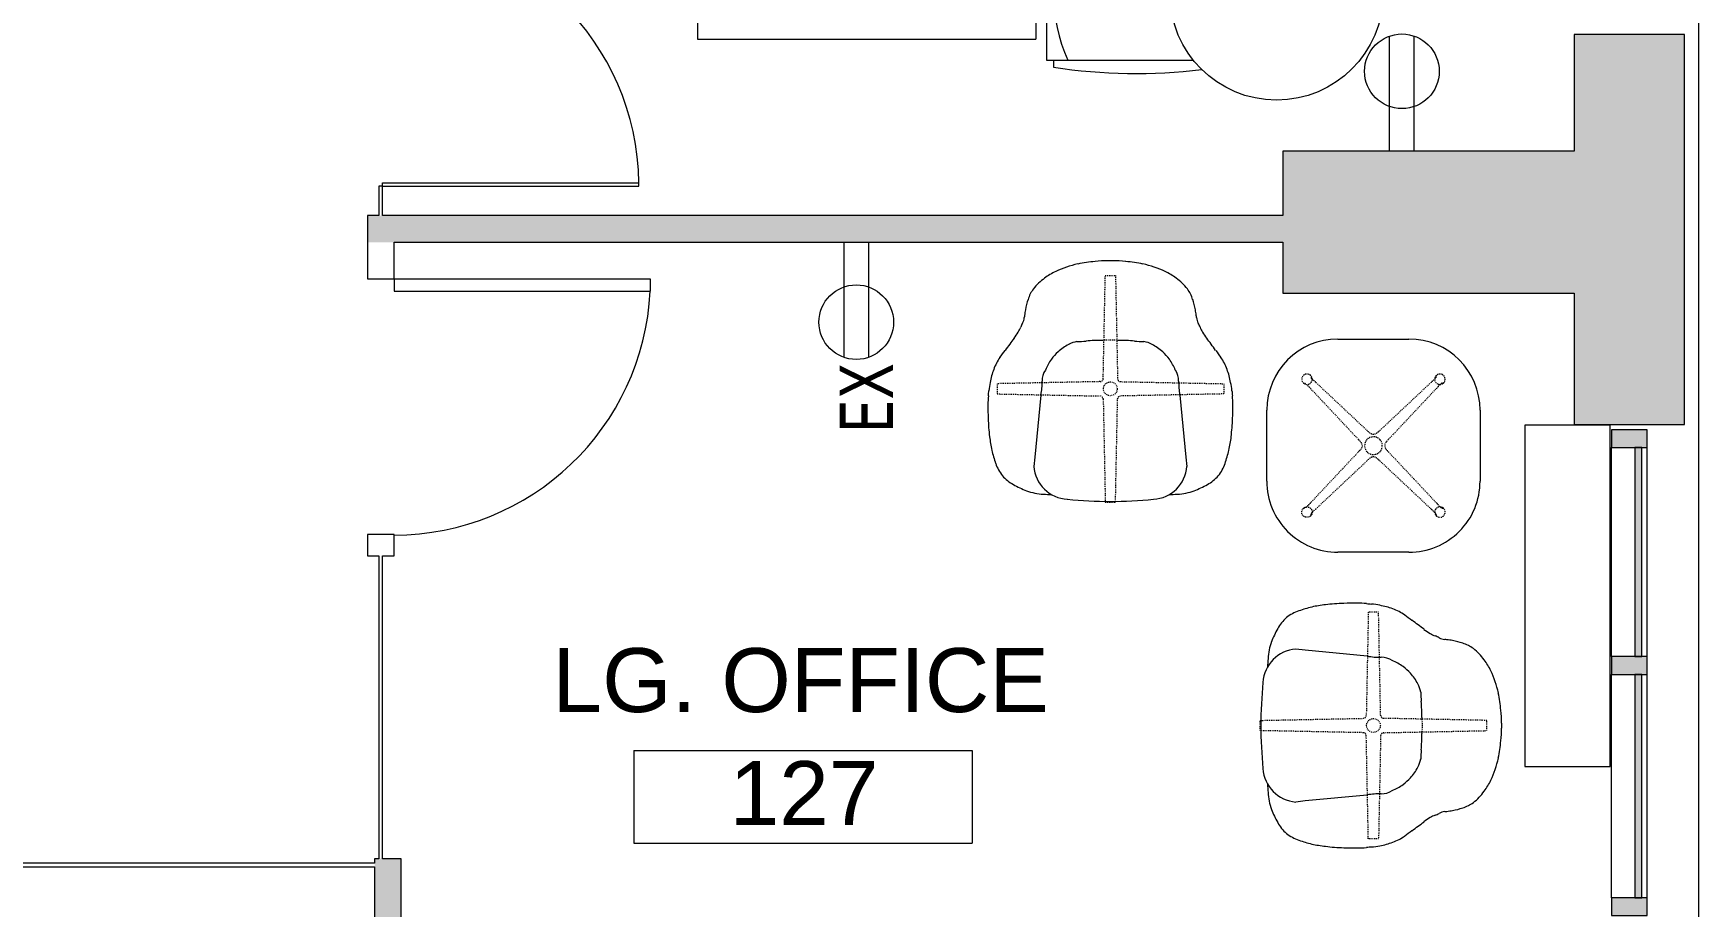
# Model space of a CAD drawing. Header units: inches. Extents: x -674 to 803, y -349 to 915.
# Drawn here: x 565.8 to 800, y -184.8 to -61.9 of the extents above; entities that cross this region are included whole.
import ezdxf

# ---------------------------------------------------------------- set-up
doc = ezdxf.new("R2010")
doc.units = ezdxf.units.IN
doc.header["$MEASUREMENT"] = 0
doc.linetypes.add('Dash', pattern=[0.25, 0.125, -0.125])
for name, color, linetype, lineweight in [('A-ANNO-NOTE', 131, 'Continuous', 13), ('A-AREA-IDEN', 2, 'Continuous', 20), ('A-DOOR', 31, 'Continuous', 13), ('A-FLOR', 192, 'Continuous', 13), ('A-GLAZ-CURT', 52, 'Continuous', 13), ('A-GLAZ-CWMG', 51, 'Continuous', 13), ('A-WALL', 113, 'Continuous', 13), ('A-WALL-PATT', 111, 'Continuous', 13), ('I-FURN', 30, 'Continuous', 9), ('I-FURN-HDLN', 30, 'Continuous', 9), ('I-WALL', 2, 'Continuous', 9), ('M-EQPM', 50, 'Continuous', 13)]:
    doc.layers.add(name, color=color, linetype=linetype, lineweight=lineweight)
doc.styles.add('Arial_2', font='arial.ttf', dxfattribs={"height": 9})
doc.styles.add('Tahoma', font='tahoma.ttf', dxfattribs={"width": 0.85, "height": 7.5})

# ---------------------------------------------------------------- blocks, each defined once
blk = doc.blocks.new('Single-Flush - 36_ x 84_-1515770-New Construction - Tel_Data_Elec Plan')
at = {"layer": 'A-DOOR', "color": 7, "lineweight": 20}
for p, q in [((16.25, -1.87), (16.25, -37.9)), ((18, -1.87), (16.25, -1.87)), ((18, -1.87), (18, -37.9)), ((18, -37.9), (16.25, -37.9))]:
    blk.add_line(p, q, dxfattribs=at)
at = {"layer": 'A-DOOR', "lineweight": 9}
blk.add_arc((18, -1.87), 36.07, 180, 267.2188, dxfattribs=at)
blk = doc.blocks.new('System Panel - Glazed-1564495-New Construction - Tel_Data_Elec Plan')
at = {"layer": 'A-GLAZ-CURT', "lineweight": 9}
blk.add_hatch(color=55, dxfattribs=at).paths.add_polyline_path([(15.71875, 1.75), (-15.71875, 1.75), (-15.71875, 0.75), (15.71875, 0.75)], flags=0)
at = {"layer": 'A-GLAZ-CURT', "color": 7, "lineweight": 20}
for p, q in [((15.71875, 1.75), (-15.71875, 1.75)), ((-15.71875, 1.75), (-15.71875, 0.75)), ((-15.71875, 0.75), (15.71875, 0.75)), ((15.71875, 0.75), (15.71875, 1.75))]:
    blk.add_line(p, q, dxfattribs=at)
blk = doc.blocks.new('System Panel - Glazed-1564496-New Construction - Tel_Data_Elec Plan')
at = {"layer": 'A-GLAZ-CURT', "lineweight": 9}
blk.add_hatch(color=55, dxfattribs=at).paths.add_polyline_path([(14.71875, 1.75), (-14.71875, 1.75), (-14.71875, 0.75), (14.71875, 0.75)], flags=0)
at = {"layer": 'A-GLAZ-CURT', "color": 7, "lineweight": 20}
for p, q in [((14.71875, 1.75), (-14.71875, 1.75)), ((-14.71875, 1.75), (-14.71875, 0.75)), ((-14.71875, 0.75), (14.71875, 0.75)), ((14.71875, 0.75), (14.71875, 1.75))]:
    blk.add_line(p, q, dxfattribs=at)
blk = doc.blocks.new('Rectangular Mullion - Rectangular Mullion 1-1562989-New Construction - Tel_Data_Elec Plan')
at = {"layer": 'A-GLAZ-CWMG', "lineweight": 9}
blk.add_hatch(color=55, dxfattribs=at).paths.add_polyline_path([(1.25, 2.5), (1.25, -2.5), (-1.25, -2.5), (-1.25, 2.5)], flags=0)
at = {"layer": 'A-GLAZ-CWMG', "color": 7, "lineweight": 20}
for p, q in [((-1.25, 2.5), (1.25, 2.5)), ((-1.25, -2.5), (-1.25, 2.5)), ((1.25, 2.5), (1.25, -2.5)), ((1.25, -2.5), (-1.25, -2.5))]:
    blk.add_line(p, q, dxfattribs=at)
blk = doc.blocks.new('Rectangular Mullion - Rectangular Mullion 1-1564493-New Construction - Tel_Data_Elec Plan')
at = {"layer": 'A-GLAZ-CWMG', "lineweight": 9}
for p, q in [((787.79, -149.66), (787.79, -120.22)), ((792.79, -149.66), (792.79, -120.22))]:
    blk.add_line(p, q, dxfattribs=at)
blk = doc.blocks.new('Rectangular Mullion - Rectangular Mullion 1-1564494-New Construction - Tel_Data_Elec Plan')
at = {"layer": 'A-GLAZ-CWMG', "lineweight": 9}
for p, q in [((787.79, -183.6), (787.79, -152.16)), ((792.79, -183.6), (792.79, -152.16))]:
    blk.add_line(p, q, dxfattribs=at)
blk = doc.blocks.new('Chairs - Lounge 5-553627-New Construction - Tel_Data_Elec Plan')
at = {"layer": 'I-FURN'}
for p, q in [((-0.35, 18.02), (0, 18.02)), ((0, 18.02), (0.36, 18.02)), ((-9.77, -0.87), (-10.62, -9.62)), ((9.78, -0.87), (10.62, -9.62)), ((-10.62, -9.62), (-10.76, -10.91)), ((10.62, -9.62), (10.77, -10.91))]:
    blk.add_line(p, q, dxfattribs=at)
for centre, radius, start, end in [((-3.85, 8.5), 8.89, 115.5763, 127.363), ((-1.43, 3.02), 14.89, 102.2236, 114.8897), ((-0.95, 1.12), 16.84, 94.0897, 102.4611), ((-0.21, -0.89), 18.91, 90.4216, 95.8751), ((0.22, -0.89), 18.91, 84.1249, 89.5784), ((0.95, 1.12), 16.84, 77.5389, 85.9103), ((1.43, 3.02), 14.89, 65.1103, 77.7764), ((3.86, 8.5), 8.89, 52.637, 64.4237), ((-7.11, 11.26), 4.65, 142.9908, 163.639), ((-4.85, 9.38), 7.59, 125.4137, 141.8991), ((4.86, 9.38), 7.59, 38.1009, 54.5863), ((7.12, 11.26), 4.65, 16.361, 37.0092), ((-1.51, 9.17), 10.63, 161.3163, 169.3432), ((1.51, 9.17), 10.63, 10.6568, 18.6837), ((-13.84, 10.16), 1.73, 328.6737, 355.5427), ((46.9, 3.44), 59.38, 173.3391, 173.6312), ((0.77, 8.8), 12.94, 169.5922, 173.2066), ((-0.77, 8.8), 12.94, 6.7934, 10.4078), ((-46.9, 3.44), 59.38, 6.3688, 6.6609), ((13.84, 10.16), 1.73, 184.4573, 211.3263), ((90.74, -72.35), 131.11, 142.693, 143.1448), ((-20.47, 12.41), 8.73, 322.5986, 329.5122), ((-19.69, 11.73), 7.71, 330.9212, 336.6397), ((-9.14, 7.5), 3.67, 151.3356, 161.4196), ((9.14, 7.5), 3.67, 18.5804, 28.6644), ((19.69, 11.73), 7.71, 203.3603, 209.0788), ((20.48, 12.41), 8.73, 210.4878, 217.4014), ((-90.74, -72.35), 131.11, 36.8552, 37.307), ((-75.32, 48.99), 74.57, 323.2712, 324.2374), ((22.1, -20.9), 45.32, 143.1448, 144.5143), ((-2.06, -0.44), 7.75, 133.1202, 143.595), ((-3.05, 0.53), 6.36, 116.2747, 132.6018), ((-4, 2.81), 3.91, 100.4569, 118.5779), ((-6.59, 60.09), 53.47, 272.0234, 273.4153), ((-1.28, -14.25), 21.07, 89.589, 95.7918), ((1.29, -14.25), 21.07, 84.2082, 90.411), ((6.6, 60.09), 53.47, 266.5847, 267.9766), ((4, 2.81), 3.91, 61.4221, 79.5431), ((3.05, 0.53), 6.36, 47.3982, 63.7253), ((2.06, -0.44), 7.75, 36.405, 46.8798), ((-22.1, -20.9), 45.32, 35.4857, 36.8552), ((75.32, 48.99), 74.57, 215.7626, 216.7288), ((-6.68, -0.88), 10.38, 159.648, 164.891), ((-9.38, 0.13), 7.5, 152.4718, 159.7101), ((-9.63, 0.27), 7.22, 145.1027, 152.483), ((-6.83, 1.11), 2.77, 146.3061, 180.7333), ((-1.84, -0.4), 7.9, 144.7572, 157.3395), ((1.85, -0.4), 7.9, 22.6605, 35.2428), ((6.84, 1.11), 2.77, 359.2667, 33.6939), ((9.63, 0.27), 7.22, 27.517, 34.8973), ((9.38, 0.13), 7.5, 20.2899, 27.5282), ((6.68, -0.88), 10.38, 15.109, 20.352), ((-8.65, -0.96), 8.47, 167.3082, 175.3192), ((-3.99, -1.63), 13.17, 164.7713, 168.8967), ((-19.32, 0.95), 9.72, 349.2112, 0.7333), ((19.32, 0.95), 9.72, 179.2667, 190.7888), ((4, -1.63), 13.17, 11.1033, 15.2287), ((8.65, -0.96), 8.47, 4.6808, 12.6918), ((-6.26, -2.1), 10.96, 174.0922, 180.8279), ((19.68, -2.7), 36.9, 179.3049, 182.3016), ((-50.12, 2.44), 33.14, 354.0922, 355.3192), ((50.13, 2.44), 33.14, 184.6808, 185.9078), ((6.26, -2.1), 10.96, 359.1721, 5.9078), ((-19.68, -2.7), 36.9, 357.6984, 0.6951), ((18.73, -2.7), 35.95, 182.3709, 184.4217), ((-18.72, -2.7), 35.95, 355.5783, 357.6291), ((12.18, -3.21), 29.38, 184.4143, 186.9234), ((2.72, -4.44), 19.85, 186.7008, 192.2657), ((-2.72, -4.44), 19.85, 347.7343, 353.2992), ((-12.17, -3.21), 29.38, 353.0766, 355.5857), ((3.01, -3.88), 20.25, 193.6429, 199.0747), ((-3, -3.88), 20.25, 340.9253, 346.3571), ((-10.5, -8.55), 5.96, 199.0747, 218.2333), ((-5.77, -10.54), 5.01, 184.2108, 266.7589), ((5.77, -10.54), 5.01, 273.2411, 355.7892), ((10.5, -8.55), 5.96, 321.7667, 340.9253), ((-10.99, -8.55), 5.58, 221.3467, 241.6719), ((-7.24, -2.51), 12.68, 239.7084, 248.9336), ((7.25, -2.51), 12.68, 291.0664, 300.2916), ((11, -8.55), 5.58, 298.3281, 318.6533), ((-9.05, -6.89), 7.94, 249.7154, 267.3174), ((3.4, 161.26), 176.55, 265.8377, 266.2277), ((0.9, 61.11), 76.97, 264.8134, 269.3284), ((-0.9, 61.11), 76.97, 270.6716, 275.1866), ((-3.39, 161.26), 176.55, 273.7723, 274.1623), ((9.05, -6.89), 7.94, 272.6826, 290.2846)]:
    blk.add_arc(centre, radius, start, end, dxfattribs=at)
at = {"layer": 'I-FURN-HDLN', "linetype": 'Dash'}
for p, q in [((-0.72, 15.94), (-1.01, 1.43)), ((0.72, 15.94), (-0.72, 15.94)), ((1.01, 1.43), (0.72, 15.94)), ((-1.13, 6.82), (0, 6.84)), ((0, 6.84), (1.14, 6.82)), ((-1.44, 1.01), (-15.94, 0.72)), ((-15.94, 0.72), (-15.94, -0.72)), ((1.44, 1.01), (15.94, 0.72)), ((15.94, 0.72), (15.94, -0.72)), ((-15.94, -0.72), (-1.44, -1.01)), ((-0.72, -15.94), (-1.01, -1.43)), ((1.01, -1.43), (0.72, -15.94)), ((15.94, -0.72), (1.44, -1.01)), ((0.72, -15.94), (-0.72, -15.94))]:
    blk.add_line(p, q, dxfattribs=at)
blk.add_circle((0, 0), 0.97, dxfattribs=at)
for centre, radius, start, end in [((-1.47, 1.47), 0.462, 274.1959, 355.8207), ((1.45, 1.45), 0.439, 181.5872, 268.4379), ((-1.45, -1.45), 0.439, 1.6155, 88.3845), ((1.45, -1.45), 0.439, 91.5621, 178.4128)]:
    blk.add_arc(centre, radius, start, end, dxfattribs=at)
blk = doc.blocks.new('Side Tables - 30x30-631335-New Construction - Tel_Data_Elec Plan')
at = {"layer": 'I-FURN'}
for p, q in [((-5, 15), (5, 15)), ((-15, -5), (-15, 5)), ((15, 5), (15, -5)), ((5, -15), (-5, -15))]:
    blk.add_line(p, q, dxfattribs=at)
for centre, start, end in [((-5, 5), 90, 180), ((5, 5), 360, 90), ((-5, -5), 180, 270), ((5, -5), 270, 0)]:
    blk.add_arc(centre, 10, start, end, dxfattribs=at)
at = {"layer": 'I-FURN-HDLN', "linetype": 'Dash'}
for p, q in [((-8.79, 9.65), (-8.83, 9.87)), ((8.79, 9.65), (8.83, 9.87)), ((-9.65, 8.79), (-9.87, 8.83)), ((-8.91, 8.11), (-2.1, 0.86)), ((-8.11, 8.91), (-0.86, 2.1)), ((8.11, 8.91), (0.86, 2.1)), ((8.91, 8.11), (2.1, 0.86)), ((9.65, 8.79), (9.87, 8.83)), ((-2.1, -0.86), (-8.91, -8.11)), ((-0.86, -2.1), (-8.11, -8.91)), ((8.11, -8.91), (0.86, -2.1)), ((8.91, -8.11), (2.1, -0.86)), ((9.65, -8.79), (9.87, -8.83)), ((8.79, -9.65), (8.83, -9.87))]:
    blk.add_line(p, q, dxfattribs=at)
for points, knots in [([(-8.83, 9.87), (-8.86, 9.89), (-8.91, 9.94), (-9, 10), (-9.09, 10.04), (-9.19, 10.07), (-9.3, 10.08), (-9.4, 10.08), (-9.51, 10.07), (-9.61, 10.04), (-9.7, 9.99), (-9.79, 9.94), (-9.87, 9.87), (-9.94, 9.79), (-9.99, 9.7), (-10.04, 9.61), (-10.07, 9.51), (-10.08, 9.4), (-10.08, 9.3), (-10.07, 9.19), (-10.04, 9.09), (-10, 9), (-9.94, 8.91), (-9.89, 8.86), (-9.87, 8.83)], [0, 0, 0, 0, 0.104151, 0.208891, 0.313019, 0.417447, 0.522096, 0.62634, 0.731009, 0.835548, 0.939864, 1.044805, 1.149212, 1.253618, 1.358546, 1.462894, 1.567474, 1.672147, 1.776426, 1.881101, 1.985535, 2.089665, 2.194399, 2.298549, 2.298549, 2.298549, 2.298549]), ([(-9.87, 8.83), (-9.84, 8.81), (-9.79, 8.76), (-9.7, 8.7), (-9.61, 8.66), (-9.51, 8.63), (-9.4, 8.62), (-9.3, 8.62), (-9.19, 8.63), (-9.09, 8.66), (-9, 8.7), (-8.91, 8.76), (-8.83, 8.83), (-8.76, 8.91), (-8.7, 9), (-8.66, 9.09), (-8.63, 9.19), (-8.62, 9.3), (-8.62, 9.4), (-8.63, 9.51), (-8.66, 9.61), (-8.7, 9.7), (-8.76, 9.79), (-8.81, 9.84), (-8.83, 9.87)], [0, 0, 0, 0, 0.104274, 0.209148, 0.313469, 0.418171, 0.522824, 0.627154, 0.732029, 0.83669, 0.941179, 1.046191, 1.150875, 1.255646, 1.360664, 1.465268, 1.570147, 1.674984, 1.779454, 1.884328, 1.988769, 2.092945, 2.197718, 2.301885, 2.301885, 2.301885, 2.301885]), ([(-8.79, 9.65), (-8.78, 9.64), (-8.78, 9.61), (-8.76, 9.57), (-8.74, 9.54), (-8.72, 9.5), (-8.68, 9.46), (-8.63, 9.4), (-8.57, 9.34), (-8.5, 9.27), (-8.43, 9.2), (-8.34, 9.12), (-8.23, 9.02), (-8.16, 8.95), (-8.11, 8.91)], [0, 0, 0, 0, 0.044868, 0.084427, 0.12277, 0.163201, 0.218944, 0.292065, 0.378361, 0.479933, 0.5815, 0.699477, 0.841461, 1.01539, 1.01539, 1.01539, 1.01539]), ([(8.11, 8.91), (8.16, 8.95), (8.23, 9.02), (8.34, 9.12), (8.43, 9.2), (8.5, 9.27), (8.57, 9.34), (8.63, 9.4), (8.68, 9.46), (8.72, 9.5), (8.74, 9.54), (8.76, 9.57), (8.78, 9.61), (8.78, 9.64), (8.79, 9.65)], [0, 0, 0, 0, 0.173928, 0.315913, 0.43389, 0.535457, 0.637029, 0.723325, 0.796445, 0.852188, 0.89262, 0.930962, 0.970521, 1.01539, 1.01539, 1.01539, 1.01539]), ([(8.83, 9.87), (8.81, 9.84), (8.76, 9.79), (8.7, 9.7), (8.66, 9.61), (8.63, 9.51), (8.62, 9.4), (8.62, 9.3), (8.63, 9.19), (8.66, 9.09), (8.7, 9), (8.76, 8.91), (8.83, 8.83), (8.91, 8.76), (9, 8.7), (9.09, 8.66), (9.19, 8.63), (9.3, 8.62), (9.4, 8.62), (9.51, 8.63), (9.61, 8.66), (9.7, 8.7), (9.79, 8.76), (9.84, 8.81), (9.87, 8.83)], [0, 0, 0, 0, 0.104274, 0.209148, 0.313469, 0.418171, 0.522824, 0.627154, 0.732029, 0.83669, 0.941179, 1.046191, 1.150875, 1.255646, 1.360664, 1.465268, 1.570147, 1.674984, 1.779454, 1.884328, 1.988769, 2.092945, 2.197718, 2.301885, 2.301885, 2.301885, 2.301885]), ([(9.87, 8.83), (9.89, 8.86), (9.94, 8.91), (10, 9), (10.04, 9.09), (10.07, 9.19), (10.08, 9.3), (10.08, 9.4), (10.07, 9.51), (10.04, 9.61), (9.99, 9.7), (9.94, 9.79), (9.87, 9.87), (9.79, 9.94), (9.7, 9.99), (9.61, 10.04), (9.51, 10.07), (9.4, 10.08), (9.3, 10.08), (9.19, 10.07), (9.09, 10.04), (9, 10), (8.91, 9.94), (8.86, 9.89), (8.83, 9.87)], [0, 0, 0, 0, 0.104151, 0.208891, 0.313019, 0.417447, 0.522096, 0.62634, 0.731009, 0.835548, 0.939864, 1.044805, 1.149212, 1.253618, 1.358546, 1.462894, 1.567474, 1.672147, 1.776426, 1.881101, 1.985535, 2.089665, 2.194399, 2.298549, 2.298549, 2.298549, 2.298549]), ([(-9.65, 8.79), (-9.64, 8.78), (-9.61, 8.78), (-9.57, 8.76), (-9.54, 8.74), (-9.5, 8.72), (-9.46, 8.68), (-9.4, 8.63), (-9.34, 8.57), (-9.27, 8.5), (-9.2, 8.43), (-9.12, 8.34), (-9.02, 8.23), (-8.95, 8.16), (-8.91, 8.11)], [0, 0, 0, 0, 0.044868, 0.084427, 0.12277, 0.163201, 0.218944, 0.292065, 0.378361, 0.479933, 0.5815, 0.699477, 0.841461, 1.01539, 1.01539, 1.01539, 1.01539]), ([(9.65, 8.79), (9.64, 8.78), (9.61, 8.78), (9.57, 8.76), (9.54, 8.74), (9.5, 8.72), (9.46, 8.68), (9.4, 8.63), (9.34, 8.57), (9.27, 8.5), (9.2, 8.43), (9.12, 8.34), (9.02, 8.23), (8.95, 8.16), (8.91, 8.11)], [0, 0, 0, 0, 0.044868, 0.084427, 0.12277, 0.163201, 0.218944, 0.292065, 0.378361, 0.479933, 0.5815, 0.699477, 0.841461, 1.01539, 1.01539, 1.01539, 1.01539]), ([(-2.1, 0.86), (-2.07, 0.83), (-2, 0.76), (-1.9, 0.65), (-1.81, 0.54), (-1.73, 0.43), (-1.66, 0.33), (-1.62, 0.22), (-1.59, 0.13), (-1.58, 0.06), (-1.58, 0.03), (-1.58, 0.01), (-1.58, 0)], [0, 0, 0, 0, 0.14879, 0.295116, 0.436635, 0.57133, 0.697778, 0.815662, 0.926882, 0.981021, 1.007903, 1.03473, 1.03473, 1.03473, 1.03473]), ([(-0.89, 0.89), (-0.9, 0.87), (-0.94, 0.83), (-0.99, 0.77), (-1.03, 0.71), (-1.08, 0.64), (-1.11, 0.57), (-1.15, 0.5), (-1.17, 0.43), (-1.2, 0.35), (-1.22, 0.27), (-1.23, 0.18), (-1.24, 0.09), (-1.24, 0.03), (-1.24, 0)], [0, 0, 0, 0, 0.0771198, 0.1539425, 0.2308532, 0.3081709, 0.3863611, 0.4658727, 0.5470071, 0.6292651, 0.71256, 0.7979494, 0.8866251, 0.9799292, 0.9799292, 0.9799292, 0.9799292]), ([(-1.24, 0), (-1.24, -0.03), (-1.24, -0.09), (-1.23, -0.18), (-1.22, -0.26), (-1.2, -0.35), (-1.17, -0.42), (-1.15, -0.5), (-1.11, -0.57), (-1.08, -0.64), (-1.04, -0.71), (-0.99, -0.77), (-0.94, -0.83), (-0.9, -0.87), (-0.89, -0.89)], [0, 0, 0, 0, 0.0928291, 0.1811261, 0.2661877, 0.3491717, 0.431107, 0.5118786, 0.5909352, 0.6688929, 0.7466072, 0.8244089, 0.9022059, 0.9799364, 0.9799364, 0.9799364, 0.9799364]), ([(0, 1.24), (-0.03, 1.24), (-0.09, 1.24), (-0.18, 1.23), (-0.26, 1.22), (-0.35, 1.2), (-0.42, 1.17), (-0.5, 1.15), (-0.57, 1.11), (-0.64, 1.08), (-0.71, 1.04), (-0.77, 0.99), (-0.83, 0.94), (-0.87, 0.9), (-0.89, 0.89)], [0, 0, 0, 0, 0.0928291, 0.1811261, 0.2661877, 0.3491717, 0.431107, 0.5118786, 0.5909352, 0.6688929, 0.7466072, 0.8244089, 0.9022059, 0.9799364, 0.9799364, 0.9799364, 0.9799364]), ([(-0.86, 2.1), (-0.83, 2.07), (-0.76, 2), (-0.65, 1.9), (-0.54, 1.81), (-0.43, 1.73), (-0.33, 1.66), (-0.22, 1.62), (-0.13, 1.59), (-0.06, 1.58), (-0.03, 1.58), (-0.01, 1.58), (0, 1.58)], [0, 0, 0, 0, 0.14879, 0.295115, 0.436633, 0.571326, 0.697774, 0.815657, 0.926876, 0.981015, 1.007897, 1.034724, 1.034724, 1.034724, 1.034724]), ([(0, 1.58), (0.01, 1.58), (0.03, 1.58), (0.06, 1.58), (0.13, 1.59), (0.22, 1.62), (0.33, 1.66), (0.43, 1.73), (0.54, 1.81), (0.65, 1.9), (0.76, 2), (0.83, 2.07), (0.86, 2.1)], [0, 0, 0, 0, 0.026827, 0.053709, 0.107848, 0.219068, 0.336951, 0.4634, 0.598095, 0.739613, 0.885939, 1.03473, 1.03473, 1.03473, 1.03473]), ([(0.89, 0.89), (0.87, 0.9), (0.83, 0.94), (0.77, 0.99), (0.71, 1.03), (0.64, 1.08), (0.57, 1.11), (0.5, 1.15), (0.43, 1.17), (0.35, 1.2), (0.27, 1.22), (0.18, 1.23), (0.09, 1.24), (0.03, 1.24), (0, 1.24)], [0, 0, 0, 0, 0.0771198, 0.1539425, 0.2308532, 0.3081709, 0.3863611, 0.4658727, 0.5470071, 0.6292651, 0.71256, 0.7979494, 0.8866251, 0.9799292, 0.9799292, 0.9799292, 0.9799292]), ([(1.24, 0), (1.24, 0.03), (1.24, 0.09), (1.23, 0.18), (1.22, 0.26), (1.2, 0.35), (1.17, 0.42), (1.15, 0.5), (1.11, 0.57), (1.08, 0.64), (1.04, 0.71), (0.99, 0.77), (0.94, 0.83), (0.9, 0.87), (0.89, 0.89)], [0, 0, 0, 0, 0.0928291, 0.1811261, 0.2661877, 0.3491717, 0.431107, 0.5118786, 0.5909352, 0.6688929, 0.7466072, 0.8244089, 0.9022059, 0.9799364, 0.9799364, 0.9799364, 0.9799364]), ([(2.1, 0.86), (2.07, 0.83), (2, 0.76), (1.9, 0.65), (1.81, 0.54), (1.73, 0.43), (1.66, 0.33), (1.62, 0.22), (1.59, 0.13), (1.58, 0.06), (1.58, 0.03), (1.58, 0.01), (1.58, 0)], [0, 0, 0, 0, 0.14879, 0.295115, 0.436633, 0.571326, 0.697774, 0.815657, 0.926876, 0.981015, 1.007897, 1.034724, 1.034724, 1.034724, 1.034724]), ([(1.58, 0), (1.58, -0.01), (1.58, -0.03), (1.58, -0.06), (1.59, -0.13), (1.62, -0.22), (1.66, -0.33), (1.73, -0.43), (1.81, -0.54), (1.9, -0.65), (2, -0.76), (2.07, -0.83), (2.1, -0.86)], [0, 0, 0, 0, 0.026827, 0.053709, 0.107848, 0.219068, 0.336951, 0.4634, 0.598095, 0.739613, 0.885939, 1.03473, 1.03473, 1.03473, 1.03473]), ([(-1.58, 0), (-1.58, -0.01), (-1.58, -0.03), (-1.58, -0.06), (-1.59, -0.13), (-1.62, -0.22), (-1.66, -0.33), (-1.73, -0.43), (-1.81, -0.54), (-1.9, -0.65), (-2, -0.76), (-2.07, -0.83), (-2.1, -0.86)], [0, 0, 0, 0, 0.026827, 0.053709, 0.107848, 0.219068, 0.33695, 0.463398, 0.598092, 0.739609, 0.885934, 1.034724, 1.034724, 1.034724, 1.034724]), ([(-0.89, -0.89), (-0.87, -0.9), (-0.83, -0.94), (-0.77, -0.99), (-0.71, -1.03), (-0.64, -1.08), (-0.57, -1.11), (-0.5, -1.15), (-0.43, -1.17), (-0.35, -1.2), (-0.27, -1.22), (-0.18, -1.23), (-0.09, -1.24), (-0.03, -1.24), (0, -1.24)], [0, 0, 0, 0, 0.0771198, 0.1539425, 0.2308532, 0.3081709, 0.3863611, 0.4658727, 0.5470071, 0.6292651, 0.71256, 0.7979494, 0.8866251, 0.9799292, 0.9799292, 0.9799292, 0.9799292]), ([(-0.86, -2.1), (-0.83, -2.07), (-0.76, -2), (-0.65, -1.9), (-0.54, -1.81), (-0.43, -1.73), (-0.33, -1.66), (-0.22, -1.62), (-0.13, -1.59), (-0.06, -1.58), (-0.03, -1.58), (-0.01, -1.58), (0, -1.58)], [0, 0, 0, 0, 0.14879, 0.295116, 0.436635, 0.57133, 0.697778, 0.815662, 0.926882, 0.981021, 1.007903, 1.03473, 1.03473, 1.03473, 1.03473]), ([(0, -1.24), (0.03, -1.24), (0.09, -1.24), (0.18, -1.23), (0.26, -1.22), (0.35, -1.2), (0.42, -1.17), (0.5, -1.15), (0.57, -1.11), (0.64, -1.08), (0.71, -1.04), (0.77, -0.99), (0.83, -0.94), (0.87, -0.9), (0.89, -0.89)], [0, 0, 0, 0, 0.0928291, 0.1811261, 0.2661877, 0.3491717, 0.431107, 0.5118786, 0.5909352, 0.6688929, 0.7466072, 0.8244089, 0.9022059, 0.9799364, 0.9799364, 0.9799364, 0.9799364]), ([(0, -1.58), (0.01, -1.58), (0.03, -1.58), (0.06, -1.58), (0.13, -1.59), (0.22, -1.62), (0.33, -1.66), (0.43, -1.73), (0.54, -1.81), (0.65, -1.9), (0.76, -2), (0.83, -2.07), (0.86, -2.1)], [0, 0, 0, 0, 0.026827, 0.053709, 0.107848, 0.219068, 0.33695, 0.463398, 0.598092, 0.739609, 0.885934, 1.034724, 1.034724, 1.034724, 1.034724]), ([(0.89, -0.89), (0.9, -0.87), (0.94, -0.83), (0.99, -0.77), (1.03, -0.71), (1.08, -0.64), (1.11, -0.57), (1.15, -0.5), (1.17, -0.43), (1.2, -0.35), (1.22, -0.27), (1.23, -0.18), (1.24, -0.09), (1.24, -0.03), (1.24, 0)], [0, 0, 0, 0, 0.0771198, 0.1539425, 0.2308532, 0.3081709, 0.3863611, 0.4658727, 0.5470071, 0.6292651, 0.71256, 0.7979494, 0.8866251, 0.9799292, 0.9799292, 0.9799292, 0.9799292]), ([(-9.87, -8.83), (-9.89, -8.86), (-9.94, -8.91), (-10, -9), (-10.04, -9.09), (-10.07, -9.19), (-10.08, -9.3), (-10.08, -9.4), (-10.07, -9.51), (-10.04, -9.61), (-9.99, -9.7), (-9.94, -9.79), (-9.87, -9.87), (-9.79, -9.94), (-9.7, -9.99), (-9.61, -10.04), (-9.51, -10.07), (-9.4, -10.08), (-9.3, -10.08), (-9.19, -10.07), (-9.09, -10.04), (-9, -10), (-8.91, -9.94), (-8.86, -9.89), (-8.83, -9.87)], [0, 0, 0, 0, 0.104151, 0.208891, 0.313019, 0.417447, 0.522096, 0.62634, 0.731009, 0.835548, 0.939864, 1.044805, 1.149212, 1.253618, 1.358546, 1.462894, 1.567474, 1.672147, 1.776426, 1.881101, 1.985535, 2.089665, 2.194399, 2.298549, 2.298549, 2.298549, 2.298549]), ([(-8.83, -9.87), (-8.81, -9.84), (-8.76, -9.79), (-8.7, -9.7), (-8.66, -9.61), (-8.63, -9.51), (-8.62, -9.4), (-8.62, -9.3), (-8.63, -9.19), (-8.66, -9.09), (-8.7, -9), (-8.76, -8.91), (-8.83, -8.83), (-8.91, -8.76), (-9, -8.7), (-9.09, -8.66), (-9.19, -8.63), (-9.3, -8.62), (-9.4, -8.62), (-9.51, -8.63), (-9.61, -8.66), (-9.7, -8.7), (-9.79, -8.76), (-9.84, -8.81), (-9.87, -8.83)], [0, 0, 0, 0, 0.104274, 0.209148, 0.313469, 0.418171, 0.522824, 0.627154, 0.732029, 0.83669, 0.941179, 1.046191, 1.150875, 1.255646, 1.360664, 1.465268, 1.570147, 1.674984, 1.779454, 1.884328, 1.988769, 2.092945, 2.197718, 2.301885, 2.301885, 2.301885, 2.301885]), ([(-8.91, -8.11), (-8.95, -8.16), (-9.02, -8.23), (-9.12, -8.34), (-9.2, -8.43), (-9.27, -8.5), (-9.34, -8.57), (-9.4, -8.63), (-9.46, -8.68), (-9.5, -8.72), (-9.54, -8.74), (-9.57, -8.76), (-9.61, -8.78), (-9.64, -8.78), (-9.65, -8.79)], [0, 0, 0, 0, 0.173928, 0.315913, 0.43389, 0.535457, 0.637029, 0.723325, 0.796445, 0.852188, 0.89262, 0.930962, 0.970521, 1.01539, 1.01539, 1.01539, 1.01539]), ([(-8.79, -9.65), (-8.78, -9.64), (-8.78, -9.61), (-8.76, -9.57), (-8.74, -9.54), (-8.72, -9.5), (-8.68, -9.46), (-8.63, -9.4), (-8.57, -9.34), (-8.5, -9.27), (-8.43, -9.2), (-8.34, -9.12), (-8.23, -9.02), (-8.16, -8.95), (-8.11, -8.91)], [0, 0, 0, 0, 0.044868, 0.084427, 0.12277, 0.163201, 0.218944, 0.292065, 0.378361, 0.479933, 0.5815, 0.699477, 0.841461, 1.01539, 1.01539, 1.01539, 1.01539]), ([(8.11, -8.91), (8.16, -8.95), (8.23, -9.02), (8.34, -9.12), (8.43, -9.2), (8.5, -9.27), (8.57, -9.34), (8.63, -9.4), (8.68, -9.46), (8.72, -9.5), (8.74, -9.54), (8.76, -9.57), (8.78, -9.61), (8.78, -9.64), (8.79, -9.65)], [0, 0, 0, 0, 0.173928, 0.315913, 0.43389, 0.535457, 0.637029, 0.723325, 0.796445, 0.852188, 0.89262, 0.930962, 0.970521, 1.01539, 1.01539, 1.01539, 1.01539]), ([(8.83, -9.87), (8.81, -9.84), (8.76, -9.79), (8.7, -9.7), (8.66, -9.61), (8.63, -9.51), (8.62, -9.4), (8.62, -9.3), (8.63, -9.19), (8.66, -9.09), (8.7, -9), (8.76, -8.91), (8.83, -8.83), (8.91, -8.76), (9, -8.7), (9.09, -8.66), (9.19, -8.63), (9.3, -8.62), (9.4, -8.62), (9.51, -8.63), (9.61, -8.66), (9.7, -8.7), (9.79, -8.76), (9.84, -8.81), (9.87, -8.83)], [0, 0, 0, 0, 0.104167, 0.20894, 0.313116, 0.417557, 0.522431, 0.626901, 0.731738, 0.836617, 0.941221, 1.046239, 1.151011, 1.255694, 1.360706, 1.465196, 1.569856, 1.674731, 1.779061, 1.883714, 1.988417, 2.092738, 2.197611, 2.301885, 2.301885, 2.301885, 2.301885]), ([(9.87, -8.83), (9.89, -8.86), (9.94, -8.91), (10, -9), (10.04, -9.09), (10.07, -9.19), (10.08, -9.3), (10.08, -9.4), (10.07, -9.51), (10.04, -9.61), (9.99, -9.7), (9.94, -9.79), (9.87, -9.87), (9.79, -9.94), (9.7, -9.99), (9.61, -10.04), (9.51, -10.07), (9.4, -10.08), (9.3, -10.08), (9.19, -10.07), (9.09, -10.04), (9, -10), (8.91, -9.94), (8.86, -9.89), (8.83, -9.87)], [0, 0, 0, 0, 0.104151, 0.208884, 0.313014, 0.417448, 0.522123, 0.626402, 0.731075, 0.835656, 0.940004, 1.044932, 1.149338, 1.253744, 1.358686, 1.463002, 1.567541, 1.67221, 1.776453, 1.881103, 1.98553, 2.089658, 2.194399, 2.298549, 2.298549, 2.298549, 2.298549]), ([(8.91, -8.11), (8.95, -8.16), (9.02, -8.23), (9.12, -8.34), (9.2, -8.43), (9.27, -8.5), (9.34, -8.57), (9.4, -8.63), (9.46, -8.68), (9.5, -8.72), (9.54, -8.74), (9.57, -8.76), (9.61, -8.78), (9.64, -8.78), (9.65, -8.79)], [0, 0, 0, 0, 0.173928, 0.315913, 0.43389, 0.535457, 0.637029, 0.723325, 0.796445, 0.852188, 0.89262, 0.930962, 0.970521, 1.01539, 1.01539, 1.01539, 1.01539])]:
    blk.add_open_spline(points, degree=3, knots=knots, dxfattribs=at)
blk = doc.blocks.new('Chairs - Lounge 5-1617671-New Construction - Tel_Data_Elec Plan')
at = {"layer": 'I-FURN'}
for p, q in [((-10.62, 9.62), (-10.76, 10.91)), ((-9.77, 0.87), (-10.62, 9.62)), ((9.78, 0.87), (10.62, 9.62)), ((10.62, 9.62), (10.77, 10.91)), ((-0.35, -18.02), (0, -18.02)), ((0, -18.02), (0.36, -18.02))]:
    blk.add_line(p, q, dxfattribs=at)
for centre, radius, start, end in [((-7.24, 2.51), 12.68, 111.0664, 120.2916), ((-9.05, 6.89), 7.94, 92.6826, 110.2846), ((-5.77, 10.54), 5.01, 93.2411, 175.7892), ((3.4, -161.26), 176.55, 93.7723, 94.1623), ((0.9, -61.11), 76.97, 90.6716, 95.1866), ((-0.9, -61.11), 76.97, 84.8134, 89.3284), ((5.77, 10.54), 5.01, 4.2108, 86.7589), ((-3.39, -161.26), 176.55, 85.8377, 86.2277), ((9.05, 6.89), 7.94, 69.7154, 87.3174), ((7.25, 2.51), 12.68, 59.7084, 68.9336), ((-10.5, 8.55), 5.96, 141.7667, 160.9253), ((-10.99, 8.55), 5.58, 118.3281, 138.6533), ((11, 8.55), 5.58, 41.3467, 61.6719), ((10.5, 8.55), 5.96, 19.0747, 38.2333), ((3.01, 3.88), 20.25, 160.9253, 166.3571), ((-3, 3.88), 20.25, 13.6429, 19.0747), ((2.72, 4.44), 19.85, 167.7343, 173.2992), ((-2.72, 4.44), 19.85, 6.7008, 12.2657), ((18.73, 2.7), 35.95, 175.5783, 177.6291), ((12.18, 3.21), 29.38, 173.0766, 175.5857), ((-12.17, 3.21), 29.38, 4.4143, 6.9234), ((-18.72, 2.7), 35.95, 2.3709, 4.4217), ((19.68, 2.7), 36.9, 177.6984, 180.6951), ((-19.68, 2.7), 36.9, 359.3049, 2.3016), ((-6.26, 2.1), 10.96, 179.1721, 185.9078), ((-50.12, -2.44), 33.14, 4.6808, 5.9078), ((-8.65, 0.96), 8.47, 184.6808, 192.6918), ((-19.32, -0.95), 9.72, 359.2667, 10.7888), ((19.32, -0.95), 9.72, 169.2112, 180.7333), ((8.65, 0.96), 8.47, 347.3082, 355.3192), ((50.13, -2.44), 33.14, 174.0922, 175.3192), ((6.26, 2.1), 10.96, 354.0922, 0.8279), ((-3.99, 1.63), 13.17, 191.1033, 195.2287), ((-6.68, 0.88), 10.38, 195.109, 200.352), ((-6.83, -1.11), 2.77, 179.2667, 213.6939), ((6.84, -1.11), 2.77, 326.3061, 0.7333), ((6.68, 0.88), 10.38, 339.648, 344.891), ((4, 1.63), 13.17, 344.7713, 348.8967), ((-9.38, -0.13), 7.5, 200.2899, 207.5282), ((-9.63, -0.27), 7.22, 207.517, 214.8973), ((-75.32, -48.99), 74.57, 35.7626, 36.7288), ((-1.84, 0.4), 7.9, 202.6605, 215.2428), ((-2.06, 0.44), 7.75, 216.405, 226.8798), ((2.06, 0.44), 7.75, 313.1202, 323.595), ((1.85, 0.4), 7.9, 324.7572, 337.3395), ((75.32, -48.99), 74.57, 143.2712, 144.2374), ((9.63, -0.27), 7.22, 325.1027, 332.483), ((9.38, -0.13), 7.5, 332.4718, 339.7101), ((22.1, 20.9), 45.32, 215.4857, 216.8552), ((90.74, 72.35), 131.11, 216.8552, 217.307), ((-3.05, -0.53), 6.36, 227.3982, 243.7253), ((-4, -2.81), 3.91, 241.4221, 259.5431), ((-6.59, -60.09), 53.47, 86.5847, 87.9766), ((-1.28, 14.25), 21.07, 264.2082, 270.411), ((1.29, 14.25), 21.07, 269.589, 275.7918), ((6.6, -60.09), 53.47, 92.0234, 93.4153), ((4, -2.81), 3.91, 280.4569, 298.5779), ((3.05, -0.53), 6.36, 296.2747, 312.6018), ((-90.74, 72.35), 131.11, 322.693, 323.1448), ((-22.1, 20.9), 45.32, 323.1448, 324.5143), ((-20.47, -12.41), 8.73, 30.4878, 37.4014), ((-19.69, -11.73), 7.71, 23.3603, 29.0788), ((-9.14, -7.5), 3.67, 198.5804, 208.6644), ((-13.84, -10.16), 1.73, 4.4573, 31.3263), ((13.84, -10.16), 1.73, 148.6737, 175.5427), ((9.14, -7.5), 3.67, 331.3356, 341.4196), ((19.69, -11.73), 7.71, 150.9212, 156.6397), ((20.48, -12.41), 8.73, 142.5986, 149.5122), ((46.9, -3.44), 59.38, 186.3688, 186.6609), ((0.77, -8.8), 12.94, 186.7934, 190.4078), ((-1.51, -9.17), 10.63, 190.6568, 198.6837), ((1.51, -9.17), 10.63, 341.3163, 349.3432), ((-0.77, -8.8), 12.94, 349.5922, 353.2066), ((-46.9, -3.44), 59.38, 353.3391, 353.6312), ((-7.11, -11.26), 4.65, 196.361, 217.0092), ((7.12, -11.26), 4.65, 322.9908, 343.639), ((-4.85, -9.38), 7.59, 218.1009, 234.5863), ((-3.85, -8.5), 8.89, 232.637, 244.4237), ((3.86, -8.5), 8.89, 295.5763, 307.363), ((4.86, -9.38), 7.59, 305.4137, 321.8991), ((-1.43, -3.02), 14.89, 245.1103, 257.7764), ((-0.95, -1.12), 16.84, 257.5389, 265.9103), ((-0.21, 0.89), 18.91, 264.1249, 269.5784), ((0.22, 0.89), 18.91, 270.4216, 275.8751), ((0.95, -1.12), 16.84, 274.0897, 282.4611), ((1.43, -3.02), 14.89, 282.2236, 294.8897)]:
    blk.add_arc(centre, radius, start, end, dxfattribs=at)
at = {"layer": 'I-FURN-HDLN', "linetype": 'Dash'}
for p, q in [((-0.72, 15.94), (-1.01, 1.43)), ((0.72, 15.94), (-0.72, 15.94)), ((1.01, 1.43), (0.72, 15.94)), ((-15.94, 0.72), (-1.44, 1.01)), ((-15.94, -0.72), (-15.94, 0.72)), ((15.94, 0.72), (1.44, 1.01)), ((15.94, -0.72), (15.94, 0.72)), ((-1.44, -1.01), (-15.94, -0.72)), ((-0.72, -15.94), (-1.01, -1.43)), ((1.01, -1.43), (0.72, -15.94)), ((1.44, -1.01), (15.94, -0.72)), ((-1.13, -6.82), (0, -6.84)), ((0, -6.84), (1.14, -6.82)), ((0.72, -15.94), (-0.72, -15.94))]:
    blk.add_line(p, q, dxfattribs=at)
blk.add_circle((0, 0), 0.97, dxfattribs=at)
for centre, radius, start, end in [((-1.45, 1.45), 0.439, 271.6155, 358.3845), ((1.45, 1.45), 0.439, 181.5872, 268.4379), ((-1.47, -1.47), 0.462, 4.1793, 85.8041), ((1.45, -1.45), 0.439, 91.5621, 178.4128)]:
    blk.add_arc(centre, radius, start, end, dxfattribs=at)
blk = doc.blocks.new('Single-Glass - No Frame - 36_ x 96_-1619181-New Construction - Tel_Data_Elec Plan')
at = {"layer": 'A-DOOR', "color": 7, "lineweight": 20}
for p, q in [((17.5, 0.25), (17.5, 36.31)), ((18, 36.31), (17.5, 36.31)), ((18, 0.25), (18, 36.31)), ((18, 0.25), (17.5, 0.25))]:
    blk.add_line(p, q, dxfattribs=at)
at = {"layer": 'A-DOOR', "lineweight": 9}
blk.add_arc((18, 0.25), 36.07, 90.7943, 180, dxfattribs=at)
blk = doc.blocks.new('Perimeter Unit18 - Perimeter Unit-1625759-New Construction - Tel_Data_Elec Plan')
at = {"layer": 'M-EQPM', "lineweight": 9}
for p, q in [((165.51, 886.99), (117.51, 886.99)), ((117.51, 886.99), (117.51, 874.99)), ((165.51, 874.99), (165.51, 886.99)), ((117.51, 874.99), (165.51, 874.99))]:
    blk.add_line(p, q, dxfattribs=at)
blk = doc.blocks.new('Table _ Chairs - Seats 2 - 2-6 Diameter-571324-New Construction - Tel_Data_Elec Plan')
at = {"layer": 'I-FURN'}
for p, q in [((-9.37, 31.37), (-10.37, 31.37)), ((-9.37, 32.37), (-9.37, 11.71)), ((9.38, 32.37), (-9.37, 32.37)), ((9.38, 11.71), (9.38, 32.37)), ((10.38, 31.37), (9.38, 31.37)), ((14.83, -2.25), (28.84, -17.44)), ((15.06, -30.16), (1.05, -14.96)), ((28.9, -16.03), (28.16, -16.71)), ((28.84, -17.44), (15.06, -30.16)), ((14.38, -29.42), (13.64, -30.1))]:
    blk.add_line(p, q, dxfattribs=at)
blk.add_circle((0, 0), 15, dxfattribs=at)
for centre, radius, start, end in [((66.41, 19.75), 77.66, 171.3911, 186.8305), ((0, 8.4), 22.97, 65.9148, 114.0852), ((-66.41, 19.75), 77.66, 353.1695, 8.6089), ((-35.43, -59.54), 77.66, 34.072, 49.5115), ((62.21, 30.5), 77.66, 215.8504, 231.2899), ((5.7, -6.18), 22.97, 288.5958, 336.7661)]:
    blk.add_arc(centre, radius, start, end, dxfattribs=at)
blk = doc.blocks.new('FORM Room Tag - Name _ Number-61107-New Construction - Tel_Data_Elec Plan')
at = {"layer": 'A-AREA-IDEN'}
for p, q in [((-0.2444, -0.0231), (-0.2444, -0.1589)), ((-0.2444, -0.0231), (0.2515, -0.0231)), ((0.2515, -0.0231), (0.2515, -0.1589)), ((-0.2444, -0.1589), (0.2515, -0.1589))]:
    blk.add_line(p, q, dxfattribs=at)

msp = doc.modelspace()

# ---------------------------------------------------------------- hatches: boundary and pattern name
at = {"layer": 'A-WALL-PATT'}
for points in [[(782.54, -116.97), (798.04, -116.97), (798.04, -62.1), (782.54, -62.1), (782.54, -98.53)], [(748.29, -98.53), (782.54, -98.53), (782.54, -78.53), (741.54, -78.53), (741.54, -98.53)], [(617.54, -91.35), (741.54, -91.35), (741.54, -87.6), (612.79, -87.6), (612.79, -91.35), (616.54, -91.35)], [(613.79, -338.35), (617.54, -338.35), (617.54, -178.1), (613.79, -178.1), (613.79, -189.02)]]:
    msp.add_hatch(color=8, dxfattribs=at).paths.add_polyline_path(points, flags=0)

# ---------------------------------------------------------------- linework, layer by layer
at = {"layer": 'A-ANNO-NOTE', "lineweight": 20}
for p, q in [((756.55, -78.53), (756.55, -62.33)), ((760.03, -78.53), (760.03, -62.33)), ((679.8, -91.35), (679.8, -107.54)), ((683.28, -91.35), (683.28, -107.54))]:
    msp.add_line(p, q, dxfattribs=at)
for centre in [(758.29, -67.29), (681.54, -102.59)]:
    msp.add_circle(centre, 5.25, dxfattribs=at)
at = {"layer": 'A-FLOR'}
msp.add_line((800.04, -348.6), (800.04, 877.65), dxfattribs=at)
at = {"layer": 'A-WALL', "color": 7, "lineweight": 20}
for p, q in [((798.04, -62.1), (782.54, -62.1)), ((782.54, -62.1), (782.54, -78.53)), ((798.04, -116.97), (798.04, -62.1)), ((782.54, -78.53), (741.54, -78.53)), ((741.54, -78.53), (741.54, -87.6)), ((614.41, -87.6), (612.79, -87.6)), ((612.79, -87.6), (612.79, -96.47)), ((741.54, -87.6), (614.91, -87.6)), ((616.54, -91.35), (741.54, -91.35)), ((616.54, -96.47), (616.54, -91.35)), ((741.54, -91.35), (741.54, -98.53)), ((612.79, -96.47), (616.54, -96.47)), ((741.54, -98.53), (782.54, -98.53)), ((782.54, -98.53), (782.54, -116.97)), ((782.54, -116.97), (798.04, -116.97)), ((612.79, -132.47), (612.79, -135.47)), ((616.54, -132.47), (612.79, -132.47)), ((616.54, -135.47), (616.54, -132.47)), ((612.79, -135.47), (614.41, -135.47)), ((614.91, -135.47), (616.54, -135.47)), ((613.79, -178.1), (613.79, -178.72)), ((614.41, -178.1), (613.79, -178.1)), ((613.79, -179.22), (613.79, -338.35)), ((617.54, -178.1), (614.91, -178.1)), ((617.54, -338.35), (617.54, -178.1))]:
    msp.add_line(p, q, dxfattribs=at)
at = {"layer": 'I-WALL', "color": 7, "lineweight": 20}
for p, q in [((614.91, -83.47), (614.41, -83.47)), ((614.41, -83.47), (614.41, -87.6)), ((614.91, -87.6), (614.91, -83.47)), ((614.41, -135.47), (614.41, -178.1)), ((614.91, -178.1), (614.91, -135.47)), ((613.79, -178.72), (495.91, -178.72)), ((495.91, -179.22), (613.79, -179.22))]:
    msp.add_line(p, q, dxfattribs=at)

# ---------------------------------------------------------------- block references
at = {"layer": 'A-AREA-IDEN', "xscale": 95.99999999999994, "yscale": 95.99999999999994, "zscale": 95.99999999999994}
for p in [(682.67, -47.53), (673.72, -160.64)]:
    msp.add_blockref('FORM Room Tag - Name _ Number-61107-New Construction - Tel_Data_Elec Plan', p, dxfattribs=at)
at = {"layer": 'A-DOOR'}
for name, p, rotation in [('Single-Glass - No Frame - 36_ x 96_-1619181-New Construction - Tel_Data_Elec Plan', (614.66, -65.47), 269.9999999999999), ('Single-Flush - 36_ x 84_-1515770-New Construction - Tel_Data_Elec Plan', (614.66, -114.47), 89.9999999999999)]:
    msp.add_blockref(name, p, dxfattribs=dict(at, rotation=rotation))
at = {"layer": 'A-GLAZ-CURT', "lineweight": 9, "rotation": 269.9999999999999}
for name, p in [('System Panel - Glazed-1564496-New Construction - Tel_Data_Elec Plan', (790.29, -134.94)), ('System Panel - Glazed-1564495-New Construction - Tel_Data_Elec Plan', (790.29, -167.88))]:
    msp.add_blockref(name, p, dxfattribs=at)
at = {"layer": 'A-GLAZ-CWMG', "lineweight": 9, "extrusion": (0, 0, -1), "rotation": 270.0000000000001}
for p in [(-790.29, -118.97), (-790.29, -150.91), (-790.29, -184.85)]:
    msp.add_blockref('Rectangular Mullion - Rectangular Mullion 1-1562989-New Construction - Tel_Data_Elec Plan', p, dxfattribs=at)
at = {"layer": 'A-GLAZ-CWMG', "lineweight": 9}
for name in ['Rectangular Mullion - Rectangular Mullion 1-1564493-New Construction - Tel_Data_Elec Plan', 'Rectangular Mullion - Rectangular Mullion 1-1564494-New Construction - Tel_Data_Elec Plan']:
    msp.add_blockref(name, (0, 0), dxfattribs=at)
at = {"layer": 'I-FURN'}
for name, p, rotation in [('Table _ Chairs - Seats 2 - 2-6 Diameter-571324-New Construction - Tel_Data_Elec Plan', (740.66, -56.35), 89.9999999999999), ('Chairs - Lounge 5-1617671-New Construction - Tel_Data_Elec Plan', (717.29, -111.97), 180.0000020913098), ('Side Tables - 30x30-631335-New Construction - Tel_Data_Elec Plan', (754.29, -119.97), 269.9999999999997), ('Chairs - Lounge 5-553627-New Construction - Tel_Data_Elec Plan', (754.29, -159.35), 269.9999999999997)]:
    msp.add_blockref(name, p, dxfattribs=dict(at, rotation=rotation))
at = {"layer": 'M-EQPM', "lineweight": 9, "rotation": 270.0000000000001}
msp.add_blockref('Perimeter Unit18 - Perimeter Unit-1625759-New Construction - Tel_Data_Elec Plan', (-99.41, 0.41), dxfattribs=at)

# ---------------------------------------------------------------- texts
at = {"layer": 'A-ANNO-NOTE', "lineweight": 9, "insert": (679.2, -118.22), "char_height": 7.5, "width": 11.8387, "attachment_point": 1, "rotation": 90, "line_spacing_factor": 0.994306, "style": 'Tahoma'}
msp.add_mtext('EX', dxfattribs=at)
at = {"layer": 'A-AREA-IDEN', "lineweight": 9, "char_height": 9, "attachment_point": 2, "line_spacing_factor": 0.941778, "style": 'Arial_2'}
for s, insert, width in [('LG. OFFICE', (673.73, -148.46), 83.4112), ('127', (674.2, -164.36), 25.1225)]:
    msp.add_mtext(s, dxfattribs=dict(at, insert=insert, width=width))

doc.saveas('drawing.dxf')
